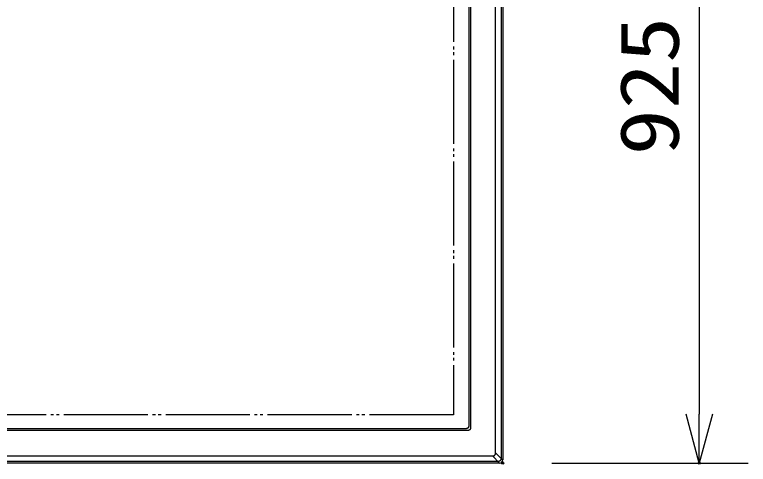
# Model space of a CAD drawing. Units: millimetres, scale not verified. Extents: x -63 to 63, y -57 to 57.
# Drawn here: x -12.03 to 17.84, y 1.59 to 19.9 of the extents above; entities that cross this region are included whole.
import ezdxf
from ezdxf.enums import TextEntityAlignment as Align

# ---------------------------------------------------------------- set-up
doc = ezdxf.new("R2010")
doc.units = ezdxf.units.MM
doc.header["$LTSCALE"] = 0.190236
doc.header["$PDMODE"] = 32
doc.header["$PDSIZE"] = 0.0951
doc.linetypes.add('LONG_DOUBLE_CHAIN', pattern=[21.8, 18, -1, 0.6, -0.6, 0.6, -1])
doc.layers.add('0-1_GAIKEI', color=1, linetype='Continuous')
doc.layers.add('0-2_MOJI1', color=2, linetype='Continuous')
doc.styles.add('ＭＳ ゴシック', font='')
doc.styles.get('ＭＳ ゴシック').set_extended_font_data('MS Gothic')

# ---------------------------------------------------------------- blocks, each defined once
blk = doc.blocks.new('_OPEN30')
at = {"layer": '0-2_MOJI1', "color": 7}
blk.add_line((0, 0), (-1, 0), dxfattribs=at)
blk.add_lwpolyline([(-1, 0.26795), (0, 0), (-1, -0.26795)], dxfattribs=at)

msp = doc.modelspace()

# ---------------------------------------------------------------- linework, layer by layer
at = {"layer": '0-1_GAIKEI'}
for p, q in [((7.771, 32.2854), (7.771, 1.8346)), ((7.5426, 2.0377), (7.5426, 32.0823)), ((6.4518, 30.9767), (6.4518, 3.1434)), ((6.5222, 31.0512), (6.5222, 3.0689)), ((6.3518, 3.0434), (-42.4816, 3.0434)), ((6.4263, 2.9729), (-42.5561, 2.9729)), ((-43.5673, 1.9325), (7.4374, 1.9325)), ((7.7121, 1.6404), (7.42, 1.9325)), ((7.5426, 2.0552), (7.8347, 1.7631)), ((7.6405, 1.7041), (-43.7703, 1.7041))]:
    msp.add_line(p, q, dxfattribs=at)
at = {"layer": '0-1_GAIKEI', "color": 7}
for p, q in [((7.8351, 32.3467), (7.8351, 1.7733)), ((7.7018, 1.64), (-43.8316, 1.64))]:
    msp.add_line(p, q, dxfattribs=at)
at = {"layer": '0-1_GAIKEI', "linetype": 'LONG_DOUBLE_CHAIN'}
for p, q in [((5.8351, 30.5101), (5.8351, 3.61)), ((5.8351, 3.61), (-41.965, 3.61))]:
    msp.add_line(p, q, dxfattribs=at)
at = {"layer": '0-1_GAIKEI', "color": 3}
for p, q in [((15.8351, 30.4801), (15.8351, 3.64)), ((9.8351, 1.64), (17.8351, 1.64))]:
    msp.add_line(p, q, dxfattribs=at)
at = {"layer": '0-1_GAIKEI'}
for points in [[(6.3647, 3.0442), (6.3637, 3.0441), (6.3628, 3.044), (6.3619, 3.0439), (6.361, 3.0438), (6.3601, 3.0437), (6.3592, 3.0436), (6.3582, 3.0436), (6.3573, 3.0435), (6.3564, 3.0435), (6.3555, 3.0434), (6.3545, 3.0434), (6.3536, 3.0434), (6.3527, 3.0434), (6.3518, 3.0434)], [(6.3988, 3.0552), (6.398, 3.0547), (6.3971, 3.0543), (6.3963, 3.0539), (6.3955, 3.0535), (6.3946, 3.0531), (6.3938, 3.0527), (6.393, 3.0523), (6.3921, 3.052), (6.3913, 3.0516), (6.3904, 3.0512), (6.3896, 3.0509), (6.3887, 3.0505), (6.3879, 3.0502), (6.387, 3.0499), (6.3861, 3.0495), (6.3853, 3.0492), (6.3844, 3.0489), (6.3835, 3.0486), (6.3826, 3.0483), (6.3818, 3.048), (6.3809, 3.0478), (6.38, 3.0475), (6.3791, 3.0472), (6.3782, 3.047), (6.3773, 3.0467), (6.3764, 3.0465), (6.3755, 3.0463), (6.3746, 3.0461), (6.3737, 3.0459), (6.3728, 3.0457), (6.3719, 3.0455), (6.371, 3.0453), (6.3701, 3.0451), (6.3692, 3.0449), (6.3683, 3.0448), (6.3674, 3.0446), (6.3665, 3.0445), (6.3656, 3.0443), (6.3647, 3.0442)], [(6.4269, 3.0774), (6.4263, 3.0767), (6.4257, 3.076), (6.425, 3.0753), (6.4244, 3.0746), (6.4238, 3.074), (6.4231, 3.0733), (6.4225, 3.0727), (6.4218, 3.072), (6.4212, 3.0714), (6.4205, 3.0707), (6.4198, 3.0701), (6.4191, 3.0695), (6.4184, 3.0688), (6.4177, 3.0682), (6.4171, 3.0676), (6.4163, 3.067), (6.4156, 3.0664), (6.4149, 3.0659), (6.4142, 3.0653), (6.4135, 3.0647), (6.4127, 3.0641), (6.412, 3.0636), (6.4113, 3.063), (6.4105, 3.0625), (6.4098, 3.0619), (6.409, 3.0614), (6.4083, 3.0609), (6.4075, 3.0604), (6.4067, 3.0599), (6.4059, 3.0594), (6.4052, 3.0589), (6.4044, 3.0584), (6.4036, 3.0579), (6.4028, 3.0574), (6.402, 3.057), (6.4012, 3.0565), (6.4004, 3.0561), (6.3996, 3.0556), (6.3988, 3.0552)], [(6.4453, 3.1081), (6.4449, 3.1073), (6.4446, 3.1064), (6.4443, 3.1055), (6.4439, 3.1047), (6.4435, 3.1038), (6.4432, 3.103), (6.4428, 3.1022), (6.4424, 3.1013), (6.442, 3.1005), (6.4416, 3.0996), (6.4412, 3.0988), (6.4408, 3.098), (6.4404, 3.0972), (6.4399, 3.0963), (6.4395, 3.0955), (6.4391, 3.0947), (6.4386, 3.0939), (6.4382, 3.0931), (6.4377, 3.0923), (6.4372, 3.0915), (6.4367, 3.0907), (6.4362, 3.09), (6.4358, 3.0892), (6.4353, 3.0884), (6.4347, 3.0876), (6.4342, 3.0869), (6.4337, 3.0861), (6.4332, 3.0853), (6.4326, 3.0846), (6.4321, 3.0838), (6.4315, 3.0831), (6.431, 3.0824), (6.4304, 3.0816), (6.4299, 3.0809), (6.4293, 3.0802), (6.4287, 3.0795), (6.4281, 3.0788), (6.4275, 3.0781), (6.4269, 3.0774)], [(6.4518, 3.1434), (6.4518, 3.1424), (6.4518, 3.1415), (6.4517, 3.1406), (6.4517, 3.1397), (6.4517, 3.1387), (6.4516, 3.1378), (6.4515, 3.1369), (6.4515, 3.136), (6.4514, 3.1351), (6.4513, 3.1341), (6.4512, 3.1332), (6.4511, 3.1323), (6.451, 3.1314), (6.4509, 3.1305), (6.4508, 3.1295), (6.4506, 3.1286), (6.4505, 3.1277), (6.4503, 3.1268), (6.4502, 3.1259), (6.45, 3.125), (6.4498, 3.1241), (6.4497, 3.1232), (6.4495, 3.1223), (6.4493, 3.1214), (6.4491, 3.1205), (6.4488, 3.1196), (6.4486, 3.1187), (6.4484, 3.1178), (6.4481, 3.1169), (6.4479, 3.116), (6.4476, 3.1151), (6.4474, 3.1142), (6.4471, 3.1134), (6.4468, 3.1125), (6.4465, 3.1116), (6.4462, 3.1107), (6.4459, 3.1099), (6.4456, 3.109), (6.4453, 3.1081)], [(6.4957, 3.0021), (6.4951, 3.0014), (6.4944, 3.0007), (6.4937, 3.0001), (6.493, 2.9994), (6.4924, 2.9987), (6.4917, 2.9981), (6.491, 2.9975), (6.4903, 2.9968), (6.4896, 2.9962), (6.4888, 2.9956), (6.4881, 2.995), (6.4874, 2.9944), (6.4867, 2.9938), (6.4859, 2.9932), (6.4852, 2.9926), (6.4844, 2.9921), (6.4837, 2.9915), (6.4829, 2.9909), (6.4821, 2.9904), (6.4814, 2.9899), (6.4806, 2.9893), (6.4798, 2.9888), (6.479, 2.9883), (6.4782, 2.9878), (6.4774, 2.9873), (6.4766, 2.9868), (6.4758, 2.9863), (6.475, 2.9858), (6.4741, 2.9854), (6.4733, 2.9849), (6.4725, 2.9845), (6.4717, 2.984), (6.4708, 2.9836), (6.47, 2.9832), (6.4691, 2.9827), (6.4683, 2.9823), (6.4674, 2.9819), (6.4666, 2.9815), (6.4657, 2.9811)], [(6.5154, 3.0329), (6.5151, 3.032), (6.5147, 3.0311), (6.5144, 3.0303), (6.514, 3.0294), (6.5136, 3.0285), (6.5132, 3.0277), (6.5128, 3.0268), (6.5124, 3.026), (6.512, 3.0251), (6.5115, 3.0243), (6.5111, 3.0234), (6.5107, 3.0226), (6.5102, 3.0218), (6.5098, 3.021), (6.5093, 3.0201), (6.5088, 3.0193), (6.5083, 3.0185), (6.5078, 3.0177), (6.5073, 3.0169), (6.5068, 3.0161), (6.5063, 3.0153), (6.5058, 3.0145), (6.5053, 3.0138), (6.5047, 3.013), (6.5042, 3.0122), (6.5036, 3.0115), (6.503, 3.0107), (6.5025, 3.0099), (6.5019, 3.0092), (6.5013, 3.0085), (6.5007, 3.0077), (6.5001, 3.007), (6.4995, 3.0063), (6.4989, 3.0056), (6.4983, 3.0048), (6.4976, 3.0041), (6.497, 3.0034), (6.4964, 3.0028), (6.4957, 3.0021)], [(6.5222, 3.0689), (6.5222, 3.0679), (6.5222, 3.067), (6.5222, 3.066), (6.5222, 3.0651), (6.5221, 3.0641), (6.5221, 3.0632), (6.522, 3.0623), (6.522, 3.0613), (6.5219, 3.0604), (6.5218, 3.0594), (6.5217, 3.0585), (6.5216, 3.0576), (6.5215, 3.0566), (6.5214, 3.0557), (6.5212, 3.0547), (6.5211, 3.0538), (6.521, 3.0529), (6.5208, 3.0519), (6.5206, 3.051), (6.5205, 3.0501), (6.5203, 3.0492), (6.5201, 3.0482), (6.5199, 3.0473), (6.5197, 3.0464), (6.5194, 3.0455), (6.5192, 3.0446), (6.519, 3.0437), (6.5187, 3.0427), (6.5185, 3.0418), (6.5182, 3.0409), (6.5179, 3.04), (6.5177, 3.0391), (6.5174, 3.0382), (6.5171, 3.0373), (6.5168, 3.0364), (6.5164, 3.0355), (6.5161, 3.0347), (6.5158, 3.0338), (6.5154, 3.0329)], [(6.43, 2.973), (6.4291, 2.9729), (6.4282, 2.9729), (6.4272, 2.9729), (6.4263, 2.9729), (6.4263, 2.9729)], [(6.4657, 2.9811), (6.4648, 2.9808), (6.464, 2.9804), (6.4631, 2.98), (6.4622, 2.9797), (6.4613, 2.9793), (6.4605, 2.979), (6.4596, 2.9787), (6.4587, 2.9784), (6.4578, 2.9781), (6.4569, 2.9778), (6.456, 2.9775), (6.4551, 2.9772), (6.4542, 2.9769), (6.4533, 2.9767), (6.4524, 2.9764), (6.4515, 2.9762), (6.4506, 2.9759), (6.4496, 2.9757), (6.4487, 2.9755), (6.4478, 2.9753), (6.4469, 2.9751), (6.446, 2.9749), (6.445, 2.9747), (6.4441, 2.9745), (6.4432, 2.9743), (6.4422, 2.9742), (6.4413, 2.974), (6.4404, 2.9739), (6.4394, 2.9738), (6.4385, 2.9736), (6.4376, 2.9735), (6.4366, 2.9734), (6.4357, 2.9733), (6.4348, 2.9732), (6.4338, 2.9732), (6.4329, 2.9731), (6.4319, 2.973), (6.431, 2.973), (6.43, 2.973)], [(7.4374, 1.9325), (7.4382, 1.9325), (7.439, 1.9325), (7.4398, 1.9325), (7.4405, 1.9326), (7.4413, 1.9326), (7.4421, 1.9326), (7.4429, 1.9326), (7.4437, 1.9327), (7.4445, 1.9327), (7.4453, 1.9328), (7.4461, 1.9328), (7.4469, 1.9329), (7.4476, 1.933), (7.4484, 1.9331), (7.4492, 1.9331), (7.45, 1.9332), (7.4508, 1.9333), (7.4516, 1.9334), (7.4523, 1.9335), (7.4531, 1.9336), (7.4539, 1.9337), (7.4547, 1.9339), (7.4555, 1.934), (7.4562, 1.9341), (7.457, 1.9343), (7.4578, 1.9344), (7.4586, 1.9345), (7.4594, 1.9347), (7.4601, 1.9349), (7.4609, 1.935), (7.4617, 1.9352), (7.4624, 1.9354), (7.4632, 1.9356), (7.464, 1.9357), (7.4647, 1.9359), (7.4655, 1.9361), (7.4663, 1.9363), (7.467, 1.9366), (7.4678, 1.9368)], [(7.4678, 1.9368), (7.4685, 1.937), (7.4693, 1.9372), (7.4701, 1.9374), (7.4708, 1.9377), (7.4716, 1.9379), (7.4723, 1.9382), (7.4731, 1.9384), (7.4738, 1.9387), (7.4745, 1.939), (7.4753, 1.9392), (7.476, 1.9395), (7.4768, 1.9398), (7.4775, 1.9401), (7.4782, 1.9404), (7.479, 1.9407), (7.4797, 1.941), (7.4804, 1.9413), (7.4811, 1.9416), (7.4819, 1.9419), (7.4826, 1.9422), (7.4833, 1.9426), (7.484, 1.9429), (7.4847, 1.9433), (7.4854, 1.9436), (7.4861, 1.944), (7.4868, 1.9443), (7.4875, 1.9447), (7.4882, 1.945), (7.4889, 1.9454), (7.4896, 1.9458), (7.4903, 1.9462), (7.491, 1.9466), (7.4917, 1.947), (7.4924, 1.9474), (7.4931, 1.9478), (7.4937, 1.9482), (7.4944, 1.9486), (7.4951, 1.949), (7.4957, 1.9495)], [(7.4957, 1.9495), (7.4964, 1.9499), (7.497, 1.9503), (7.4977, 1.9508), (7.4984, 1.9512), (7.499, 1.9517), (7.4996, 1.9521), (7.5003, 1.9526), (7.5009, 1.9531), (7.5016, 1.9535), (7.5022, 1.954), (7.5028, 1.9545), (7.5034, 1.955), (7.504, 1.9555), (7.5047, 1.956), (7.5053, 1.9565), (7.5059, 1.957), (7.5065, 1.9575), (7.5071, 1.958), (7.5077, 1.9585), (7.5083, 1.959), (7.5089, 1.9596), (7.5094, 1.9601), (7.51, 1.9606), (7.5106, 1.9612), (7.5112, 1.9617), (7.5117, 1.9623), (7.5123, 1.9628), (7.5128, 1.9634), (7.5134, 1.964), (7.5139, 1.9645), (7.5145, 1.9651), (7.515, 1.9657), (7.5155, 1.9663), (7.5161, 1.9669), (7.5166, 1.9674), (7.5171, 1.968), (7.5176, 1.9686), (7.5181, 1.9692), (7.5187, 1.9698)], [(7.5187, 1.9698), (7.5192, 1.9705), (7.5197, 1.9711), (7.5201, 1.9717), (7.5206, 1.9723), (7.5211, 1.9729), (7.5216, 1.9736), (7.5221, 1.9742), (7.5225, 1.9748), (7.523, 1.9755), (7.5234, 1.9761), (7.5239, 1.9768), (7.5243, 1.9774), (7.5248, 1.9781), (7.5252, 1.9787), (7.5257, 1.9794), (7.5261, 1.9801), (7.5265, 1.9807), (7.5269, 1.9814), (7.5273, 1.9821), (7.5277, 1.9827), (7.5281, 1.9834), (7.5285, 1.9841), (7.5289, 1.9848), (7.5293, 1.9855), (7.5297, 1.9862), (7.5301, 1.9869), (7.5304, 1.9876), (7.5308, 1.9883), (7.5312, 1.989), (7.5315, 1.9897), (7.5319, 1.9904), (7.5322, 1.9911), (7.5325, 1.9918), (7.5329, 1.9925), (7.5332, 1.9933), (7.5335, 1.994), (7.5338, 1.9947), (7.5341, 1.9954), (7.5345, 1.9962)], [(7.5345, 1.9962), (7.5347, 1.9969), (7.535, 1.9976), (7.5353, 1.9984), (7.5356, 1.9991), (7.5359, 1.9998), (7.5362, 2.0006), (7.5364, 2.0013), (7.5367, 2.0021), (7.5369, 2.0028), (7.5372, 2.0036), (7.5374, 2.0043), (7.5377, 2.0051), (7.5379, 2.0058), (7.5381, 2.0066), (7.5384, 2.0073), (7.5386, 2.0081), (7.5388, 2.0088), (7.539, 2.0096), (7.5392, 2.0104), (7.5394, 2.0111), (7.5396, 2.0119), (7.5397, 2.0127), (7.5399, 2.0134), (7.5401, 2.0142), (7.5403, 2.015), (7.5404, 2.0158), (7.5406, 2.0165), (7.5407, 2.0173), (7.5409, 2.0181), (7.541, 2.0189), (7.5411, 2.0196), (7.5413, 2.0204), (7.5414, 2.0212), (7.5415, 2.022), (7.5416, 2.0228), (7.5417, 2.0236), (7.5418, 2.0243), (7.5419, 2.0251), (7.542, 2.0259)], [(7.542, 2.0259), (7.5421, 2.0267), (7.5421, 2.0275), (7.5422, 2.0283), (7.5423, 2.0291), (7.5423, 2.0298), (7.5424, 2.0306), (7.5424, 2.0314), (7.5425, 2.0322), (7.5425, 2.033), (7.5425, 2.0338), (7.5426, 2.0346), (7.5426, 2.0354), (7.5426, 2.0362), (7.5426, 2.0369), (7.5426, 2.0377)], [(7.7663, 1.8023), (7.7661, 1.8015), (7.7658, 1.8006), (7.7656, 1.7997), (7.7653, 1.7988), (7.7651, 1.798), (7.7648, 1.7971), (7.7645, 1.7962), (7.7642, 1.7954), (7.7639, 1.7945), (7.7636, 1.7936), (7.7633, 1.7928), (7.763, 1.7919), (7.7627, 1.7911), (7.7624, 1.7902), (7.7621, 1.7894), (7.7617, 1.7885), (7.7614, 1.7877), (7.7611, 1.7868), (7.7607, 1.786), (7.7604, 1.7852), (7.76, 1.7843), (7.7596, 1.7835), (7.7593, 1.7826), (7.7589, 1.7818), (7.7585, 1.781), (7.7581, 1.7802), (7.7577, 1.7793), (7.7573, 1.7785), (7.7569, 1.7777), (7.7565, 1.7769), (7.7561, 1.7761), (7.7557, 1.7753), (7.7552, 1.7745), (7.7548, 1.7737), (7.7544, 1.7729), (7.7539, 1.7721), (7.7535, 1.7713), (7.753, 1.7705), (7.7526, 1.7697)], [(7.771, 1.8375), (7.771, 1.8365), (7.771, 1.8356), (7.771, 1.8347), (7.771, 1.8338), (7.7709, 1.8329), (7.7709, 1.832), (7.7709, 1.8311), (7.7708, 1.8302), (7.7708, 1.8293), (7.7707, 1.8284), (7.7706, 1.8274), (7.7706, 1.8265), (7.7705, 1.8256), (7.7704, 1.8247), (7.7703, 1.8238), (7.7702, 1.8229), (7.7701, 1.822), (7.77, 1.8211), (7.7699, 1.8202), (7.7698, 1.8193), (7.7697, 1.8184), (7.7695, 1.8175), (7.7694, 1.8166), (7.7692, 1.8157), (7.7691, 1.8148), (7.7689, 1.8139), (7.7688, 1.813), (7.7686, 1.8121), (7.7684, 1.8112), (7.7682, 1.8103), (7.7681, 1.8094), (7.7679, 1.8085), (7.7677, 1.8076), (7.7675, 1.8068), (7.7672, 1.8059), (7.767, 1.805), (7.7668, 1.8041), (7.7666, 1.8032), (7.7663, 1.8023)], [(7.6693, 1.7079), (7.6684, 1.7077), (7.6675, 1.7075), (7.6666, 1.7073), (7.6657, 1.7071), (7.6648, 1.7069), (7.6639, 1.7067), (7.663, 1.7065), (7.6621, 1.7064), (7.6612, 1.7062), (7.6603, 1.706), (7.6594, 1.7059), (7.6585, 1.7057), (7.6576, 1.7056), (7.6567, 1.7055), (7.6558, 1.7053), (7.6549, 1.7052), (7.654, 1.7051), (7.6531, 1.705), (7.6522, 1.7049), (7.6513, 1.7048), (7.6504, 1.7047), (7.6495, 1.7046), (7.6486, 1.7046), (7.6477, 1.7045), (7.6468, 1.7044), (7.6459, 1.7044), (7.645, 1.7043), (7.644, 1.7043), (7.6431, 1.7042), (7.6422, 1.7042), (7.6413, 1.7042), (7.6404, 1.7041), (7.6395, 1.7041), (7.6386, 1.7041), (7.6377, 1.7041)], [(7.7023, 1.7208), (7.7015, 1.7203), (7.7007, 1.7199), (7.6998, 1.7195), (7.699, 1.719), (7.6982, 1.7186), (7.6974, 1.7182), (7.6966, 1.7178), (7.6958, 1.7174), (7.695, 1.717), (7.6941, 1.7166), (7.6933, 1.7162), (7.6925, 1.7159), (7.6917, 1.7155), (7.6908, 1.7151), (7.69, 1.7148), (7.6891, 1.7144), (7.6883, 1.7141), (7.6875, 1.7137), (7.6866, 1.7134), (7.6858, 1.7131), (7.6849, 1.7127), (7.6841, 1.7124), (7.6832, 1.7121), (7.6823, 1.7118), (7.6815, 1.7115), (7.6806, 1.7112), (7.6798, 1.7109), (7.6789, 1.7106), (7.678, 1.7103), (7.6772, 1.7101), (7.6763, 1.7098), (7.6754, 1.7095), (7.6745, 1.7093), (7.6737, 1.709), (7.6728, 1.7088), (7.6719, 1.7086), (7.671, 1.7083), (7.6701, 1.7081), (7.6693, 1.7079)], [(7.7307, 1.7419), (7.73, 1.7412), (7.7294, 1.7406), (7.7287, 1.74), (7.728, 1.7394), (7.7274, 1.7387), (7.7267, 1.7381), (7.726, 1.7375), (7.7253, 1.7369), (7.7246, 1.7363), (7.724, 1.7357), (7.7233, 1.7351), (7.7226, 1.7346), (7.7219, 1.734), (7.7211, 1.7334), (7.7204, 1.7329), (7.7197, 1.7323), (7.719, 1.7317), (7.7183, 1.7312), (7.7175, 1.7306), (7.7168, 1.7301), (7.7161, 1.7295), (7.7153, 1.729), (7.7146, 1.7285), (7.7138, 1.728), (7.7131, 1.7274), (7.7123, 1.7269), (7.7116, 1.7264), (7.7108, 1.7259), (7.7101, 1.7254), (7.7093, 1.7249), (7.7085, 1.7245), (7.7078, 1.724), (7.707, 1.7235), (7.7062, 1.723), (7.7054, 1.7226), (7.7046, 1.7221), (7.7038, 1.7216), (7.703, 1.7212), (7.7023, 1.7208)], [(7.7526, 1.7697), (7.7521, 1.7689), (7.7516, 1.7682), (7.7512, 1.7674), (7.7507, 1.7666), (7.7502, 1.7658), (7.7497, 1.7651), (7.7492, 1.7643), (7.7487, 1.7635), (7.7482, 1.7628), (7.7477, 1.762), (7.7472, 1.7613), (7.7466, 1.7605), (7.7461, 1.7598), (7.7456, 1.7591), (7.745, 1.7583), (7.7445, 1.7576), (7.744, 1.7569), (7.7434, 1.7561), (7.7428, 1.7554), (7.7423, 1.7547), (7.7417, 1.754), (7.7411, 1.7533), (7.7406, 1.7526), (7.74, 1.7519), (7.7394, 1.7512), (7.7388, 1.7505), (7.7382, 1.7498), (7.7376, 1.7491), (7.737, 1.7484), (7.7364, 1.7478), (7.7358, 1.7471), (7.7352, 1.7464), (7.7345, 1.7458), (7.7339, 1.7451), (7.7333, 1.7444), (7.7326, 1.7438), (7.732, 1.7431), (7.7313, 1.7425), (7.7307, 1.7419)]]:
    msp.add_lwpolyline(points, dxfattribs=at)
at = {"layer": '0-1_GAIKEI', "color": 7}
msp.add_arc((7.7018, 1.7733), 0.1333, 270, 0, dxfattribs=at)
at = {"layer": '0-2_MOJI1', "color": 7}
for p in [(7.8351, 1.64), (15.8351, 1.64)]:
    msp.add_point(p, dxfattribs=at)

# ---------------------------------------------------------------- block references
at = {"layer": '0-1_GAIKEI', "xscale": 2, "yscale": 2, "rotation": 270}
msp.add_blockref('_OPEN30', (15.8351, 1.64), dxfattribs=at)

# ---------------------------------------------------------------- texts
at = {"layer": '0-1_GAIKEI', "color": 3, "style": 'ＭＳ ゴシック', "width": 1.15}
msp.add_text('925', height=2.406, rotation=90, dxfattribs=at).set_placement((15.7255, 14.1729), align=Align.BOTTOM_LEFT)

doc.saveas('drawing.dxf')
